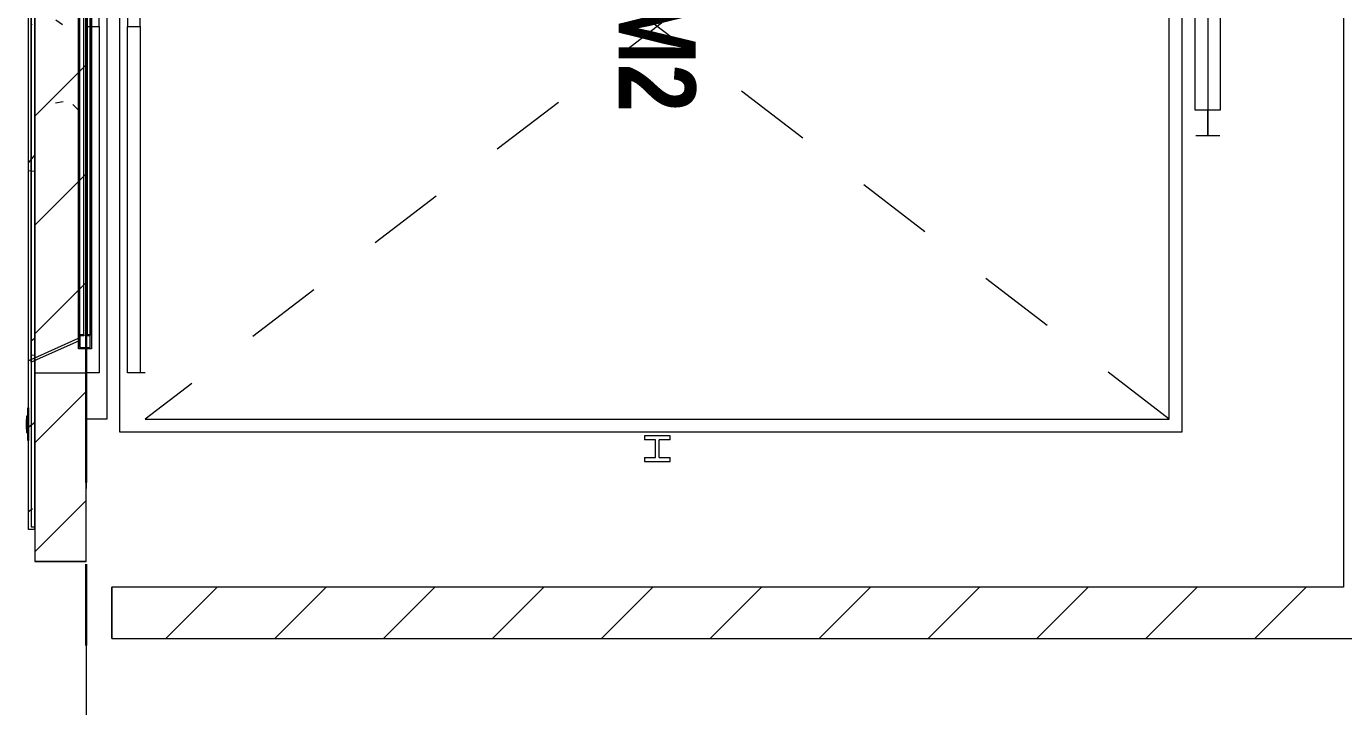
# Model space of a CAD drawing. Header units: millimetres. Extents: x -4000 to 187956, y -58990 to 162485.
# Drawn here: x 32766 to 37899, y 10135 to 12785 of the extents above; entities that cross this region are included whole.
import ezdxf

# ---------------------------------------------------------------- set-up
doc = ezdxf.new("R2010")
doc.units = ezdxf.units.MM
for name, pattern in [('Dash', [600, 300, -300]), ('Dash_2_', [635, 317.5, -317.5]), ('Grid Line', [2222.5, 1270, -317.5, 317.5, -317.5]), ('Grid Line 12_5mm', [2150, 1250, -300, 300, -300])]:
    doc.linetypes.add(name, pattern=pattern)
for name, color, linetype, lineweight in [('A-ANNO-NOTE', 131, 'Continuous', 9), ('A-DETL-GENF', 92, 'Continuous', 9), ('A-DOOR', 31, 'Continuous', 13), ('A-DOOR-HDLN', 31, 'Dash_2_', 13), ('A-WALL', 113, 'Continuous', 13), ('A-WALL-PATT', 111, 'Continuous', 13), ('S-GRID', 1, 'Continuous', 30)]:
    doc.layers.add(name, color=color, linetype=linetype, lineweight=lineweight)
doc.styles.add('Arial_B', font='arialbd.ttf', dxfattribs={"width": 0.8, "height": 300})
pattern_1 = [(45, (0, 0), (-212.132, 212.132), [])]

# ---------------------------------------------------------------- blocks, each defined once
blk = doc.blocks.new('VSC-THANG MÁY 2 - 2700-V779-FFS - TANG 1')
at = {"layer": 'A-DOOR', "lineweight": 9}
h = blk.add_hatch(dxfattribs=at)
h.set_pattern_fill('FP_31', color=256, style=0, pattern_type=2)
h.set_pattern_definition([(142.528, (12859.95, -26324.95), (63.755, 665.734), [73.55, -809.046]), (84.53, (12859.95, -26324.95), (-764.226, -128.79), [55.732, -613.048]), (189.565, (12865.26, -26269.5), (-700.468, 536.954), [64.584, -710.419]), (138.764, (12656.75, -26324.95), (168.169, 990.573), [109.674, -1206.42]), (186.066, (12670.8, -26242.4), (-989.697, 867.525), [97.033, -1067.36]), (80.365, (12656.7, -26325), (-989.706, 867.516), [83.73, -921.017]), (112.792, (12707.55, -26232.13), (409.058, 554.029), [70.493, -775.42]), (53.56, (12707.55, -26232.1), (-736.752, 225.836), [57.39, -631.287]), (162.958, (12741.64, -26185.96), (-327.689, 779.863), [64.216, -706.372]), (130.028, (12859.95, -26324.95), (-338.22, 11.2883), [31.734, -595.261, 31.734, -1249.664]), (130.028, (12859.95, -26324.95), (-338.22, 11.2883), [-658.73, -612.571, 31.734, -605.359]), (98.201, (12859.95, -26324.95), (-400.7246, 244.168), [30.681, -324.475, 30.681, -796.312]), (98.201, (12859.95, -26324.95), (-400.7246, 244.168), [-385.837, -561.556, 30.681, -204.075]), (55.11, (12859.95, -26531.93), (22.9126, 495.4734), [31.494, -207.094, 31.494, -712.9, -987.753]), (55.11, (12859.95, -26531.93), (22.9126, 495.4734), [-982.981, 31.494, -956.259]), (44.913, (12859.95, -26624.75), (-101.709, 541.291), [31.985, -283.018, 31.985, -1182.474]), (44.913, (12859.95, -26624.75), (-101.709, 541.291), [-346.988, -470.082, 31.985, -680.407])])
h.paths.add_polyline_path([(1383, -100), (1300.6, 85), (-1150.6, 85), (-1233, -100), (427.6, -100)])
h = blk.add_hatch(dxfattribs=at)
h.set_pattern_fill('FP_32', color=256, style=0, pattern_type=2)
h.set_pattern_definition([(140, (12859.95, -32885), (63.756, 728.737), [76.2, -838.2]), (85, (12859.95, -32885), (-764.228, -140.972), [60.96, -670.56]), (190.451, (12865.26, -32824.3), (-700.467, 587.77), [64.76, -712.36]), (136.184, (12656.75, -32885), (168.17, 1084.316), [114.3, -1257.3]), (186.636, (12670.8, -32794.6), (-989.71, 949.61), [97.14, -1068.54]), (81.184, (12656.7, -32885), (-989.7, 949.62), [91.44, -1005.84]), (111, (12707.55, -32783.4), (409.061, 606.458), [76.2, -838.2]), (56, (12707.55, -32783.4), (-736.753, 247.208), [60.96, -670.56]), (161.451, (12741.6, -32732.86), (-327.685, 853.668), [64.76, -712.36]), (127.5, (12859.95, -32885), (-338.2201, 12.3547), [33.528, -628.904, 33.528, -1320.292]), (127.5, (12859.95, -32885), (-338.2201, 12.3547), [-695.96, -647.192, 33.528, -639.572]), (97.5, (12859.95, -32885), (-400.722, 267.279), [33.528, -354.584, 33.528, -870.204]), (97.5, (12859.95, -32885), (-400.722, 267.279), [-421.64, -613.664, 33.528, -223.012]), (57.5, (12859.95, -33111.57), (22.9153, 542.3633), [33.528, -220.472, 33.528, -1810.512]), (57.5, (12859.95, -33111.57), (22.9153, 542.3633), [-287.528, -758.952, 33.528, -1018.032]), (47.5, (12859.95, -33213.17), (-101.707, 592.517), [33.528, -296.672, 33.528, -492.76, -746.76]), (47.5, (12859.95, -33213.17), (-101.707, 592.517), [-856.488, 33.528, -713.232])])
h.paths.add_polyline_path([(2035, -110), (2035, -85), (-1885, -85), (-1885, -110), (1887.7, -110)])
at = {"layer": 'A-DETL-GENF', "color": 250}
for p, q in [((1670, 2390), (1670, 2290)), ((1685, 2390), (1670, 2390)), ((1685, 2390), (1685, 2347.5)), ((1770, 2390), (1755, 2390)), ((1755, 2347.5), (1755, 2390)), ((1770, 2290), (1770, 2390)), ((1755, 2347.5), (1685, 2347.5)), ((1755, 2332.5), (1685, 2332.5)), ((1685, 2332.5), (1685, 2290)), ((1755, 2290), (1755, 2332.5)), ((1670, 2290), (1685, 2290)), ((1755, 2290), (1770, 2290))]:
    blk.add_line(p, q, dxfattribs=at)
at = {"layer": 'A-DOOR', "lineweight": 9}
blk.add_line((1605, 4335), (-1455, 4335), dxfattribs=at)
at = {"layer": 'A-DOOR', "color": 5, "lineweight": 15}
for p, q in [((-1180.9, 135), (1330.9, 135)), ((1330.9, 135), (1330.9, 115)), ((2035, -85), (2035, -110)), ((2035, -110), (-1885, -110)), ((1561.5, -110), (1561.5, -113.2)), ((1688.5, -113.2), (1561.5, -113.2)), ((1593.3, -113.2), (1593.3, -116.3)), ((1593.3, -116.3), (1597.5, -116.3)), ((1593.4, -116.3), (1593.4, -118.5)), ((1593.4, -118.5), (1594.5, -118.5)), ((1593.4, -118.5), (1656.9, -118.5)), ((1594.8, -113.2), (1594.8, -114.8)), ((1597.7, -116.3), (1602.5, -116.3)), ((1602.7, -116.3), (1609.1, -116.3)), ((1616.8, -116.3), (1609.3, -116.3)), ((1609.3, -116.3), (1616.8, -116.3)), ((1625, -116.3), (1617, -116.3)), ((1656.9, -116.3), (1625.2, -116.3)), ((1655.2, -114.8), (1655.2, -113.2)), ((1655.7, -116.3), (1656.8, -116.3)), ((1655.9, -118.5), (1656.9, -118.5)), ((1656.8, -116.3), (1656.8, -113.2)), ((1656.9, -118.5), (1656.9, -116.3)), ((1688.5, -113.2), (1688.5, -110))]:
    blk.add_line(p, q, dxfattribs=at)
at = {"layer": 'A-DOOR', "color": 171, "lineweight": 15}
for p, q in [((1325.9, 130), (-1175.9, 130)), ((1280, 130), (-1130, 130)), ((1280, 120), (-1130, 120)), ((1275, 135), (-1125, 135)), ((1275, 130), (1275, 135)), ((1275, 135), (1330.9, 135)), ((1275, 130), (1275, 135)), ((1325.9, 130), (1280, 130)), ((1280, 130), (1280, 120)), ((1325.9, 115), (1325.9, 130)), ((1325.9, 115), (1325.9, 130)), ((1330.9, 135), (1330.9, 115)), ((1330.9, 115), (1330.9, 85)), ((1330.9, 85), (-1180.9, 85)), ((1300.6, 85), (1383, -100)), ((-1885, -85), (2035, -85)), ((-1875, -100), (2025, -100)), ((1383, -100), (-1233, -100)), ((1376.5, -110), (1372.1, -100)), ((1376.5, -110), (1372.1, -100)), ((1383, -100), (2025, -100)), ((2025, -100), (2025, -85)), ((2025, -100), (2025, -85)), ((2035, -85), (2035, -110)), ((1376.5, -110), (-1226.5, -110)), ((1561.5, -110), (1376.5, -110)), ((1561.5, -110), (1688.5, -110)), ((1561.5, -110), (1561.5, -113.2)), ((1561.5, -113.2), (1593.3, -113.2)), ((1593.3, -110), (1593.3, -113.2)), ((1593.3, -113.2), (1593.3, -116.3)), ((1593.3, -116.3), (1594.3, -116.3)), ((1593.3, -116.3), (1594.3, -116.3)), ((1597.4, -116.3), (1593.4, -116.3)), ((1594.5, -116.3), (1593.4, -116.3)), ((1594.8, -110), (1594.8, -113.2)), ((1595.4, -118.5), (1608.6, -118.5)), ((1595.5, -114.8), (1595.9, -114.8)), ((1595.5, -114.8), (1598.7, -114.8)), ((1602.5, -116.3), (1597.7, -116.3)), ((1598.9, -114.8), (1602.4, -114.8)), ((1609.1, -116.3), (1602.7, -116.3)), ((1604.1, -114.8), (1609.1, -114.8)), ((1608.7, -118.5), (1606.1, -118.5)), ((1608.7, -118.5), (1606.1, -118.5)), ((1641.1, -118.5), (1609.2, -118.5)), ((1641.1, -118.5), (1609.2, -118.5)), ((1611, -114.8), (1616.8, -114.8)), ((1617, -116.3), (1625, -116.3)), ((1617.2, -114.8), (1632.8, -114.8)), ((1625.2, -116.3), (1633.2, -116.3)), ((1633.2, -114.8), (1640.1, -114.8)), ((1633.4, -116.3), (1640.9, -116.3)), ((1640.9, -114.8), (1646.3, -114.8)), ((1641.1, -116.3), (1647.5, -116.3)), ((1644.2, -118.5), (1641.7, -118.5)), ((1644.2, -118.5), (1641.7, -118.5)), ((1641.7, -118.5), (1655.9, -118.5)), ((1647.6, -114.8), (1652.7, -114.8)), ((1647.7, -116.3), (1652.5, -116.3)), ((1652.7, -116.3), (1655.7, -116.3)), ((1654.1, -114.8), (1655.2, -114.8)), ((1654.1, -114.8), (1655.2, -114.8)), ((1655.2, -113.2), (1655.2, -110)), ((1655.7, -116.3), (1656.8, -116.3)), ((1655.7, -116.3), (1656.8, -116.3)), ((1656.9, -116.3), (1655.9, -116.3)), ((1656.8, -113.2), (1656.8, -110)), ((1656.8, -113.2), (1688.5, -113.2)), ((1656.8, -116.3), (1656.8, -113.2)), ((1688.5, -110), (1688.5, -113.2)), ((2035, -110), (1688.5, -110))]:
    blk.add_line(p, q, dxfattribs=at)
at = {"layer": 'A-DOOR', "color": 161, "lineweight": 15}
for p, q in [((1280, 105), (-1130, 105)), ((1275, 120), (-1125, 120)), ((75, 113), (75, 115)), ((75, 115), (1275, 115)), ((1275, 113), (75, 113)), ((1275, 120), (1275, 130)), ((1275, 120), (1275, 130)), ((1280, 120), (1275, 120)), ((1275, 115), (1275, 113)), ((1280, 130), (1280, 120)), ((1280, 105), (1280, 90)), ((1325.9, 90), (1325.9, 115)), ((1325.9, 90), (1325.9, 115)), ((1330.9, 115), (1330.9, 85)), ((1325.9, 90), (-1175.9, 90)), ((1300.6, 85), (-1150.6, 85)), ((1280, 90), (-1130, 90)), ((1275, 85), (1275, 90)), ((1275, 85), (1275, 90)), ((1280, 90), (1325.9, 90)), ((1372.1, -100), (1289.7, 85)), ((1372.1, -100), (1289.7, 85)), ((1330.9, 85), (1300.6, 85)), ((1300.6, 85), (1383, -100)), ((2025, -85), (-1875, -85)), ((2035, -85), (2025, -85)), ((1593.3, -110), (1561.5, -110)), ((1593.3, -110), (1561.5, -110)), ((1593.3, -110), (1593.3, -113.2)), ((1594.3, -110), (1593.3, -110)), ((1593.3, -113.2), (1593.3, -116.3)), ((1593.3, -116.3), (1594.3, -116.3)), ((1593.3, -116.3), (1594.3, -116.3)), ((1616.8, -110), (1594.3, -110)), ((1594.5, -118.5), (1595.4, -118.5)), ((1594.8, -113.2), (1594.8, -114.8)), ((1594.8, -113.2), (1594.8, -114.8)), ((1594.8, -114.8), (1595.5, -114.8)), ((1594.8, -114.8), (1595.5, -114.8)), ((1597.3, -116.3), (1594.8, -116.3)), ((1595.9, -116.3), (1594.8, -116.3)), ((1595.9, -114.8), (1598.7, -114.8)), ((1597.3, -116.3), (1595.9, -116.3)), ((1602.4, -116.3), (1597.5, -116.3)), ((1602.4, -116.3), (1597.5, -116.3)), ((1598.9, -114.8), (1602.4, -114.8)), ((1609.1, -116.3), (1603.7, -116.3)), ((1608.6, -116.3), (1603.7, -116.3)), ((1604.1, -114.8), (1609.1, -114.8)), ((1606.1, -116.3), (1608.7, -116.3)), ((1606.1, -116.3), (1606.8, -116.3)), ((1606.8, -116.3), (1608.7, -116.3)), ((1609.2, -116.3), (1615.7, -116.3)), ((1609.2, -116.3), (1615.7, -116.3)), ((1609.3, -118.5), (1617, -118.5)), ((1616.8, -116.3), (1609.9, -116.3)), ((1611, -114.8), (1616.8, -114.8)), ((1633.2, -110), (1616.8, -110)), ((1616.9, -116.3), (1625, -116.3)), ((1616.9, -116.3), (1625, -116.3)), ((1617, -118.5), (1625.2, -118.5)), ((1617.2, -114.8), (1618.8, -114.8)), ((1625, -116.3), (1617.2, -116.3)), ((1620.8, -114.8), (1619.6, -114.8)), ((1619.6, -114.8), (1620.8, -114.8)), ((1620.8, -113.3), (1620.8, -114.8)), ((1622.5, -114.8), (1620.8, -114.8)), ((1620.8, -114.8), (1622.5, -114.8)), ((1622.5, -114.8), (1622.5, -113.2)), ((1622.5, -113.2), (1622.5, -114.8)), ((1622.5, -113.2), (1622.5, -114.8)), ((1622.5, -114.8), (1627.1, -114.8)), ((1627.1, -114.8), (1622.5, -114.8)), ((1625.2, -116.3), (1633.3, -116.3)), ((1625.2, -116.3), (1633.3, -116.3)), ((1632.8, -116.3), (1625.2, -116.3)), ((1625.2, -118.5), (1633.4, -118.5)), ((1627.5, -113.2), (1627.5, -114.4)), ((1627.5, -113.2), (1627.5, -114.4)), ((1627.5, -113.2), (1627.5, -114.4)), ((1627.5, -114.8), (1629.2, -114.8)), ((1629.2, -114.8), (1627.5, -114.8)), ((1629.2, -113.2), (1629.2, -114.8)), ((1629.2, -114.8), (1630.4, -114.8)), ((1630.4, -114.8), (1629.2, -114.8)), ((1630.4, -113.2), (1630.4, -114.8)), ((1630.4, -114.8), (1632.8, -114.8)), ((1647.5, -110), (1633.2, -110)), ((1633.2, -114.8), (1640.1, -114.8)), ((1640.1, -116.3), (1633.4, -116.3)), ((1633.4, -118.5), (1641.1, -118.5)), ((1633.5, -116.3), (1641, -116.3)), ((1633.5, -116.3), (1641, -116.3)), ((1640.9, -114.8), (1646.3, -114.8)), ((1646.3, -116.3), (1641.1, -116.3)), ((1641.7, -116.3), (1644.2, -116.3)), ((1641.7, -116.3), (1644.2, -116.3)), ((1646.3, -116.3), (1641.8, -116.3)), ((1656.8, -110), (1647.5, -110)), ((1647.6, -114.8), (1652.7, -114.8)), ((1652.7, -116.3), (1647.8, -116.3)), ((1652.7, -116.3), (1647.8, -116.3)), ((1654.1, -116.3), (1652.9, -116.3)), ((1655.2, -116.3), (1652.9, -116.3)), ((1655.2, -116.3), (1654.1, -116.3)), ((1655.2, -114.8), (1655.2, -113.2)), ((1655.2, -114.8), (1655.2, -113.2)), ((1655.7, -116.3), (1656.8, -116.3)), ((1655.7, -116.3), (1656.8, -116.3)), ((1688.5, -110), (1656.8, -110)), ((1656.8, -113.2), (1656.8, -110)), ((1688.5, -110), (1656.8, -110)), ((1656.8, -116.3), (1656.8, -113.2))]:
    blk.add_line(p, q, dxfattribs=at)
at = {"layer": 'A-DOOR', "color": 151, "lineweight": 15}
for p, q in [((1275, 105), (-1125, 105)), ((75, 115), (75, 113)), ((75, 115), (1275, 115)), ((75, 113), (1275, 113)), ((1275, 115), (1275, 113)), ((1275, 90), (1275, 105)), ((1275, 105), (1280, 105)), ((1275, 90), (1275, 105)), ((1280, 105), (1280, 90)), ((1289.7, 85), (-1139.7, 85)), ((1275, 85), (-1125, 85)), ((1300.6, 85), (1275, 85)), ((1289.7, 85), (1300.6, 85)), ((1594.3, -110), (1593.3, -110)), ((1594.3, -110), (1593.3, -110)), ((1593.3, -110), (1593.3, -113.2)), ((1593.3, -116.3), (1594.3, -116.3)), ((1595.4, -116.3), (1594.5, -116.3)), ((1602.4, -110), (1594.8, -110)), ((1595.9, -110), (1594.8, -110)), ((1594.8, -110), (1594.8, -113.2)), ((1594.8, -110), (1594.8, -113.2)), ((1594.8, -110), (1595.9, -110)), ((1594.8, -110), (1602.4, -110)), ((1595.5, -114.8), (1595.9, -114.8)), ((1595.5, -114.8), (1595.9, -114.8)), ((1595.5, -114.8), (1595.9, -114.8)), ((1595.5, -114.8), (1595.9, -114.8)), ((1597.4, -116.3), (1595.6, -116.3)), ((1595.6, -116.3), (1597.5, -116.3)), ((1595.6, -116.3), (1597.5, -116.3)), ((1602.5, -116.3), (1597.7, -116.3)), ((1597.7, -116.3), (1602.5, -116.3)), ((1597.7, -116.3), (1602.5, -116.3)), ((1608.6, -116.3), (1603.6, -116.3)), ((1603.6, -116.3), (1608.6, -116.3)), ((1603.6, -116.3), (1608.6, -116.3)), ((1609.1, -110), (1603.7, -110)), ((1603.7, -110), (1609.1, -110)), ((1616.8, -110), (1609.9, -110)), ((1609.9, -110), (1616.8, -110)), ((1615.6, -116.3), (1609.9, -116.3)), ((1632.8, -110), (1617.2, -110)), ((1617.2, -110), (1632.8, -110)), ((1625, -116.3), (1617.2, -116.3)), ((1619.6, -110), (1619.6, -113.2)), ((1619.6, -110), (1619.6, -113.2)), ((1619.6, -114.8), (1620.7, -114.8)), ((1620.8, -110), (1620.8, -112.6)), ((1620.8, -110), (1620.8, -112.6)), ((1622.5, -113.2), (1620.9, -113.2)), ((1620.9, -113.2), (1622.5, -113.2)), ((1621.2, -113.2), (1621.2, -114.8)), ((1622.5, -114.8), (1621.2, -114.8)), ((1621.2, -114.8), (1622.5, -114.8)), ((1622.5, -111.5), (1622.5, -110)), ((1622.5, -110), (1622.5, -111.5)), ((1622.5, -110), (1622.5, -111.5)), ((1622.5, -111.5), (1622.5, -110)), ((1622.5, -110), (1622.5, -111.5)), ((1622.5, -110), (1622.5, -111.5)), ((1622.5, -113.2), (1622.5, -111.9)), ((1622.5, -111.9), (1622.5, -113.2)), ((1622.5, -111.9), (1622.5, -113.2)), ((1622.5, -113.2), (1622.5, -111.9)), ((1622.5, -111.9), (1622.5, -113.2)), ((1622.5, -111.9), (1622.5, -113.2)), ((1622.5, -113.2), (1622.5, -114.8)), ((1622.5, -113.2), (1627.5, -113.2)), ((1627.5, -113.2), (1622.5, -113.2)), ((1622.5, -114.8), (1627.1, -114.8)), ((1632.8, -116.3), (1625.2, -116.3)), ((1627.5, -110), (1627.5, -113.2)), ((1627.5, -110), (1627.5, -113.2)), ((1627.5, -110), (1627.5, -113.2)), ((1627.5, -110), (1627.5, -113.2)), ((1627.5, -110), (1627.5, -113.2)), ((1627.5, -110), (1627.5, -113.2)), ((1627.5, -113.2), (1627.5, -114.4)), ((1627.5, -114.8), (1628.8, -114.8)), ((1628.8, -114.8), (1627.5, -114.8)), ((1627.6, -113.2), (1629.1, -113.2)), ((1629.1, -113.2), (1627.6, -113.2)), ((1628.8, -113.4), (1628.8, -114.8)), ((1629.2, -110), (1629.2, -112.2)), ((1629.2, -110), (1629.2, -112.2)), ((1629.2, -113.2), (1630.4, -113.2)), ((1630.4, -113.2), (1629.2, -113.2)), ((1629.3, -114.8), (1630.4, -114.8)), ((1630.4, -110), (1630.4, -111.5)), ((1630.4, -110), (1630.4, -111.5)), ((1640.1, -110), (1633.2, -110)), ((1633.2, -110), (1640.1, -110)), ((1640.1, -116.3), (1633.4, -116.3)), ((1646.3, -110), (1640.9, -110)), ((1640.9, -110), (1646.3, -110)), ((1646.4, -116.3), (1641.7, -116.3)), ((1641.8, -116.3), (1646.4, -116.3)), ((1641.8, -116.3), (1646.4, -116.3)), ((1655.2, -110), (1647.6, -110)), ((1647.6, -110), (1655.2, -110)), ((1652.5, -116.3), (1647.6, -116.3)), ((1647.7, -116.3), (1652.5, -116.3)), ((1647.7, -116.3), (1652.5, -116.3)), ((1654.4, -116.3), (1652.7, -116.3)), ((1652.7, -116.3), (1654.4, -116.3)), ((1652.7, -116.3), (1654.4, -116.3)), ((1655.2, -110), (1654.1, -110)), ((1654.1, -110), (1655.2, -110)), ((1654.1, -114.8), (1655.2, -114.8)), ((1654.1, -114.8), (1655.2, -114.8)), ((1654.1, -114.8), (1655.2, -114.8)), ((1654.1, -114.8), (1655.2, -114.8)), ((1655.2, -113.2), (1655.2, -111)), ((1655.2, -113.2), (1655.2, -111)), ((1656.8, -110), (1655.7, -110)), ((1656.8, -110), (1655.7, -110)), ((1655.7, -116.3), (1656.8, -116.3)), ((1656.8, -113.2), (1656.8, -110))]:
    blk.add_line(p, q, dxfattribs=at)
at = {"layer": 'A-DOOR', "color": 255, "lineweight": 15}
for p, q in [((1594.3, -110), (1593.3, -110)), ((1594.3, -110), (1593.3, -110)), ((1594.8, -113.2), (1594.8, -114.8)), ((1595.9, -116.3), (1594.8, -116.3)), ((1595.9, -116.3), (1594.8, -116.3)), ((1598.9, -110), (1595.9, -110)), ((1595.9, -110), (1598.9, -110)), ((1597.3, -116.3), (1595.9, -116.3)), ((1597.3, -116.3), (1595.9, -116.3)), ((1597.3, -114.8), (1598.7, -114.8)), ((1597.3, -114.8), (1598.7, -114.8)), ((1598.9, -116.3), (1597.5, -116.3)), ((1598.9, -116.3), (1597.5, -116.3)), ((1602.4, -110), (1598.9, -110)), ((1598.9, -110), (1602.4, -110)), ((1598.9, -114.8), (1602.4, -114.8)), ((1598.9, -114.8), (1602.4, -114.8)), ((1602.4, -116.3), (1598.9, -116.3)), ((1602.4, -116.3), (1598.9, -116.3)), ((1609.1, -110), (1603.7, -110)), ((1603.7, -110), (1609.1, -110)), ((1608.6, -116.3), (1603.7, -116.3)), ((1608.7, -116.3), (1604.4, -116.3)), ((1605.1, -114.8), (1609.1, -114.8)), ((1605.1, -114.8), (1609.1, -114.8)), ((1616.8, -110), (1609.9, -110)), ((1609.9, -110), (1616.8, -110)), ((1615.6, -116.3), (1609.9, -116.3)), ((1609.9, -116.3), (1615.6, -116.3)), ((1609.9, -116.3), (1615.6, -116.3)), ((1611.7, -114.8), (1616.8, -114.8)), ((1611.7, -114.8), (1616.8, -114.8)), ((1619.6, -110), (1617.2, -110)), ((1617.2, -110), (1619.6, -110)), ((1617.2, -114.8), (1618.8, -114.8)), ((1617.2, -114.8), (1618.8, -114.8)), ((1625, -116.3), (1617.2, -116.3)), ((1617.2, -116.3), (1625, -116.3)), ((1617.2, -116.3), (1625, -116.3)), ((1620.8, -110), (1619.6, -110)), ((1619.6, -110), (1620.8, -110)), ((1620.8, -110), (1619.6, -110)), ((1619.6, -110), (1620.8, -110)), ((1622.5, -110), (1620.8, -110)), ((1620.8, -110), (1622.5, -110)), ((1622.5, -110), (1620.8, -110)), ((1620.8, -110), (1622.5, -110)), ((1621.2, -110), (1621.2, -112.3)), ((1621.2, -110), (1621.2, -112.3)), ((1622.5, -113.2), (1621.2, -113.2)), ((1621.2, -113.2), (1622.5, -113.2)), ((1622.5, -114.8), (1621.2, -114.8)), ((1621.2, -114.8), (1622.5, -114.8)), ((1622.5, -110), (1627.5, -110)), ((1627.5, -110), (1622.5, -110)), ((1622.5, -110), (1622.5, -111.5)), ((1622.5, -110), (1627.5, -110)), ((1627.5, -110), (1622.5, -110)), ((1622.5, -110), (1622.5, -111.5)), ((1622.5, -111.9), (1622.5, -113.2)), ((1622.5, -111.9), (1622.5, -113.2)), ((1622.5, -113.2), (1622.5, -114.8)), ((1625, -116.3), (1625, -114.8)), ((1632.8, -116.3), (1625.2, -116.3)), ((1625.2, -116.3), (1632.8, -116.3)), ((1625.2, -116.3), (1632.8, -116.3)), ((1627.5, -110), (1629.2, -110)), ((1629.2, -110), (1627.5, -110)), ((1627.5, -110), (1627.5, -113.2)), ((1627.5, -110), (1629.2, -110)), ((1629.2, -110), (1627.5, -110)), ((1627.5, -110), (1627.5, -113.2)), ((1627.5, -113.2), (1627.5, -114.4)), ((1627.5, -114.8), (1628.8, -114.8)), ((1628.8, -114.8), (1627.5, -114.8)), ((1628.8, -110), (1628.8, -112.5)), ((1628.8, -110), (1628.8, -112.5)), ((1629.2, -110), (1630.4, -110)), ((1630.4, -110), (1629.2, -110)), ((1629.2, -110), (1630.4, -110)), ((1630.4, -110), (1629.2, -110)), ((1632.8, -110), (1630.4, -110)), ((1630.4, -110), (1632.8, -110)), ((1630.4, -114.8), (1632.8, -114.8)), ((1630.4, -114.8), (1632.8, -114.8)), ((1640.1, -110), (1633.2, -110)), ((1633.2, -110), (1640.1, -110)), ((1633.2, -114.8), (1634.7, -114.8)), ((1633.2, -114.8), (1634.7, -114.8)), ((1640.1, -116.3), (1633.4, -116.3)), ((1633.4, -116.3), (1640.1, -116.3)), ((1633.4, -116.3), (1640.1, -116.3)), ((1635.2, -114.8), (1640.1, -114.8)), ((1635.2, -114.8), (1640.1, -114.8)), ((1646.3, -110), (1640.9, -110)), ((1640.9, -110), (1646.3, -110)), ((1645.6, -116.3), (1641.7, -116.3)), ((1646.3, -116.3), (1641.8, -116.3)), ((1642.7, -114.8), (1646.3, -114.8)), ((1642.7, -114.8), (1646.3, -114.8)), ((1645.6, -114.8), (1645.6, -116.3)), ((1651.1, -110), (1647.6, -110)), ((1647.6, -110), (1651.1, -110)), ((1647.7, -114.8), (1651.1, -114.8)), ((1647.7, -114.8), (1651.1, -114.8)), ((1651.1, -116.3), (1647.8, -116.3)), ((1651.1, -116.3), (1647.8, -116.3)), ((1654.1, -110), (1651.1, -110)), ((1651.1, -110), (1654.1, -110)), ((1652.7, -116.3), (1651.1, -116.3)), ((1652.7, -116.3), (1651.1, -116.3)), ((1654.1, -116.3), (1652.9, -116.3)), ((1654.1, -116.3), (1652.9, -116.3)), ((1655.2, -116.3), (1654.1, -116.3)), ((1655.2, -116.3), (1654.1, -116.3)), ((1655.2, -114.8), (1655.2, -113.2)), ((1656.8, -110), (1655.7, -110)), ((1656.8, -110), (1655.7, -110))]:
    blk.add_line(p, q, dxfattribs=at)
at = {"layer": 'A-DOOR', "color": 50, "lineweight": 15}
for p, q in [((1594.3, -110), (1593.3, -110)), ((1595.5, -110), (1594.8, -110)), ((1595.5, -110), (1594.8, -110)), ((1595.5, -110), (1594.8, -110)), ((1595.5, -110), (1594.8, -110)), ((1594.8, -110), (1595.5, -110)), ((1594.8, -110), (1595.5, -110)), ((1594.8, -110), (1594.8, -113.2)), ((1595.5, -110), (1594.8, -110)), ((1595.5, -110), (1594.8, -110)), ((1594.8, -110), (1595.5, -110)), ((1594.8, -110), (1595.5, -110)), ((1594.8, -114.8), (1595.5, -114.8)), ((1594.8, -114.8), (1595.5, -114.8)), ((1594.8, -114.8), (1595.5, -114.8)), ((1594.8, -114.8), (1595.5, -114.8)), ((1594.8, -114.8), (1595.5, -114.8)), ((1594.8, -114.8), (1595.5, -114.8)), ((1597.3, -116.3), (1594.8, -116.3)), ((1595.9, -116.3), (1594.8, -116.3)), ((1595.9, -110), (1595.5, -110)), ((1595.9, -110), (1595.5, -110)), ((1595.9, -110), (1595.5, -110)), ((1595.9, -110), (1595.5, -110)), ((1595.5, -110), (1595.9, -110)), ((1595.5, -110), (1595.9, -110)), ((1595.9, -110), (1595.5, -110)), ((1595.9, -110), (1595.5, -110)), ((1595.5, -110), (1595.9, -110)), ((1595.5, -110), (1595.9, -110)), ((1595.5, -114.8), (1595.9, -114.8)), ((1595.5, -114.8), (1595.9, -114.8)), ((1597.5, -110), (1595.6, -110)), ((1597.5, -110), (1595.6, -110)), ((1602.5, -110), (1595.6, -110)), ((1597.5, -110), (1595.6, -110)), ((1597.5, -110), (1595.6, -110)), ((1595.6, -116.3), (1597.5, -116.3)), ((1595.6, -116.3), (1597.5, -116.3)), ((1595.6, -116.3), (1597.5, -116.3)), ((1602.5, -110), (1595.9, -110)), ((1598.9, -110), (1595.9, -110)), ((1602.4, -110), (1595.9, -110)), ((1602.4, -110), (1595.9, -110)), ((1602.4, -110), (1595.9, -110)), ((1595.9, -110), (1598.9, -110)), ((1595.9, -110), (1598.9, -110)), ((1598.9, -110), (1595.9, -110)), ((1598.9, -110), (1595.9, -110)), ((1595.9, -110), (1598.9, -110)), ((1595.9, -110), (1598.9, -110)), ((1602.5, -110), (1595.9, -110)), ((1597.3, -116.3), (1595.9, -116.3)), ((1597.3, -114.8), (1598.7, -114.8)), ((1597.3, -114.8), (1598.7, -114.8)), ((1597.3, -114.8), (1598.7, -114.8)), ((1597.3, -114.8), (1598.7, -114.8)), ((1602.5, -110), (1597.5, -110)), ((1602.5, -110), (1597.5, -110)), ((1602.5, -110), (1597.5, -110)), ((1602.5, -110), (1597.5, -110)), ((1597.5, -113.2), (1598.9, -113.2)), ((1602.4, -116.3), (1597.5, -116.3)), ((1598.9, -116.3), (1597.5, -116.3)), ((1597.7, -116.3), (1602.5, -116.3)), ((1597.7, -116.3), (1602.5, -116.3)), ((1597.7, -116.3), (1602.5, -116.3)), ((1602.4, -110), (1598.9, -110)), ((1598.9, -110), (1602.4, -110)), ((1598.9, -110), (1602.4, -110)), ((1602.4, -110), (1598.9, -110)), ((1602.4, -110), (1598.9, -110)), ((1598.9, -110), (1602.4, -110)), ((1598.9, -110), (1602.4, -110)), ((1598.9, -114.8), (1602.4, -114.8)), ((1598.9, -114.8), (1602.4, -114.8)), ((1598.9, -114.8), (1602.4, -114.8)), ((1598.9, -114.8), (1602.4, -114.8)), ((1602.4, -116.3), (1598.9, -116.3)), ((1601.3, -113.2), (1602.5, -113.2)), ((1609.1, -110), (1603.6, -110)), ((1609.1, -110), (1603.6, -110)), ((1609.1, -110), (1603.6, -110)), ((1609.1, -110), (1603.6, -110)), ((1609.1, -110), (1603.6, -110)), ((1609.1, -110), (1603.7, -110)), ((1609.1, -110), (1603.7, -110)), ((1609.1, -110), (1603.7, -110)), ((1609.1, -110), (1603.7, -110)), ((1609.1, -110), (1603.7, -110)), ((1603.7, -110), (1609.1, -110)), ((1603.7, -110), (1609.1, -110)), ((1609.1, -110), (1603.7, -110)), ((1609.1, -110), (1603.7, -110)), ((1603.7, -110), (1609.1, -110)), ((1603.7, -110), (1609.1, -110)), ((1609.1, -110), (1603.7, -110)), ((1604.2, -116.3), (1608.6, -116.3)), ((1604.2, -116.3), (1608.6, -116.3)), ((1604.2, -116.3), (1608.6, -116.3)), ((1608.6, -116.3), (1604.3, -116.3)), ((1608.6, -116.3), (1604.3, -116.3)), ((1608.6, -116.3), (1604.3, -116.3)), ((1604.4, -113.2), (1605.8, -113.2)), ((1605.8, -113.2), (1604.4, -113.2)), ((1604.4, -113.2), (1605.8, -113.2)), ((1605.8, -113.2), (1604.4, -113.2)), ((1604.4, -113.2), (1605.8, -113.2)), ((1608.7, -116.3), (1604.4, -116.3)), ((1604.4, -116.3), (1608.7, -116.3)), ((1604.4, -116.3), (1608.7, -116.3)), ((1605.1, -114.8), (1609.1, -114.8)), ((1605.1, -114.8), (1609.1, -114.8)), ((1605.1, -114.8), (1609.1, -114.8)), ((1605.1, -114.8), (1609.1, -114.8)), ((1606.8, -113.2), (1609.1, -113.2)), ((1609.1, -113.2), (1606.8, -113.2)), ((1606.8, -113.2), (1609.1, -113.2)), ((1609.1, -113.2), (1606.8, -113.2)), ((1606.8, -113.2), (1609.1, -113.2)), ((1616.8, -110), (1609.9, -110)), ((1616.8, -110), (1609.9, -110)), ((1616.8, -110), (1609.9, -110)), ((1616.8, -110), (1609.9, -110)), ((1616.8, -110), (1609.9, -110)), ((1616.8, -110), (1609.9, -110)), ((1616.8, -110), (1609.9, -110)), ((1609.9, -110), (1616.8, -110)), ((1609.9, -110), (1616.8, -110)), ((1616.8, -110), (1609.9, -110)), ((1616.8, -110), (1609.9, -110)), ((1616.8, -110), (1609.9, -110)), ((1616.8, -110), (1609.9, -110)), ((1616.8, -110), (1609.9, -110)), ((1609.9, -110), (1616.8, -110)), ((1609.9, -110), (1616.8, -110)), ((1616.8, -110), (1609.9, -110)), ((1609.9, -113.2), (1612.3, -113.2)), ((1612.3, -113.2), (1609.9, -113.2)), ((1609.9, -113.2), (1612.3, -113.2)), ((1612.3, -113.2), (1609.9, -113.2)), ((1609.9, -113.2), (1612.3, -113.2)), ((1615.7, -116.3), (1609.9, -116.3)), ((1609.9, -116.3), (1615.7, -116.3)), ((1615.7, -116.3), (1609.9, -116.3)), ((1609.9, -116.3), (1615.7, -116.3)), ((1609.9, -116.3), (1615.6, -116.3)), ((1615.6, -116.3), (1609.9, -116.3)), ((1615.6, -116.3), (1609.9, -116.3)), ((1609.9, -116.3), (1615.6, -116.3)), ((1609.9, -116.3), (1615.6, -116.3)), ((1615.6, -116.3), (1609.9, -116.3)), ((1615.6, -116.3), (1609.9, -116.3)), ((1611.7, -114.8), (1616.8, -114.8)), ((1611.7, -114.8), (1616.8, -114.8)), ((1611.7, -114.8), (1616.8, -114.8)), ((1611.7, -114.8), (1616.8, -114.8)), ((1613.6, -113.2), (1616.8, -113.2)), ((1616.8, -113.2), (1613.6, -113.2)), ((1613.6, -113.2), (1616.8, -113.2)), ((1616.8, -113.2), (1613.6, -113.2)), ((1613.6, -113.2), (1616.8, -113.2)), ((1619.6, -110), (1617.2, -110)), ((1619.6, -110), (1617.2, -110)), ((1619.6, -110), (1617.2, -110)), ((1619.6, -110), (1617.2, -110)), ((1619.6, -110), (1617.2, -110)), ((1619.6, -110), (1617.2, -110)), ((1619.6, -110), (1617.2, -110)), ((1617.2, -110), (1619.6, -110)), ((1617.2, -110), (1619.6, -110)), ((1619.6, -110), (1617.2, -110)), ((1619.6, -110), (1617.2, -110)), ((1619.6, -110), (1617.2, -110)), ((1619.6, -110), (1617.2, -110)), ((1619.6, -110), (1617.2, -110)), ((1617.2, -110), (1619.6, -110)), ((1617.2, -110), (1619.6, -110)), ((1619.6, -110), (1617.2, -110)), ((1617.2, -113.2), (1619.6, -113.2)), ((1619.6, -113.2), (1617.2, -113.2)), ((1617.2, -113.2), (1619.6, -113.2)), ((1619.6, -113.2), (1617.2, -113.2)), ((1617.2, -113.2), (1619.6, -113.2)), ((1617.2, -114.8), (1618.8, -114.8)), ((1617.2, -114.8), (1618.8, -114.8)), ((1617.2, -114.8), (1618.8, -114.8)), ((1617.2, -114.8), (1618.8, -114.8)), ((1625, -116.3), (1617.2, -116.3)), ((1617.2, -116.3), (1625, -116.3)), ((1625, -116.3), (1617.2, -116.3)), ((1617.2, -116.3), (1625, -116.3)), ((1617.2, -116.3), (1625, -116.3)), ((1625, -116.3), (1617.2, -116.3)), ((1625, -116.3), (1617.2, -116.3)), ((1617.2, -116.3), (1625, -116.3)), ((1617.2, -116.3), (1625, -116.3)), ((1625, -116.3), (1617.2, -116.3)), ((1625, -116.3), (1617.2, -116.3)), ((1620.7, -110), (1619.6, -110)), ((1620.8, -110), (1619.6, -110)), ((1620.7, -110), (1619.6, -110)), ((1620.7, -110), (1619.6, -110)), ((1620.7, -110), (1619.6, -110)), ((1620.7, -110), (1619.6, -110)), ((1620.7, -110), (1619.6, -110)), ((1620.7, -110), (1619.6, -110)), ((1619.6, -110), (1620.7, -110)), ((1619.6, -110), (1620.7, -110)), ((1620.7, -110), (1619.6, -110)), ((1619.6, -110), (1620.7, -110)), ((1620.7, -110), (1619.6, -110)), ((1620.7, -110), (1619.6, -110)), ((1620.7, -110), (1619.6, -110)), ((1620.7, -110), (1619.6, -110)), ((1619.6, -110), (1620.7, -110)), ((1619.6, -110), (1620.7, -110)), ((1620.8, -110), (1619.6, -110)), ((1619.6, -114.8), (1620.7, -114.8)), ((1619.6, -114.8), (1620.7, -114.8)), ((1619.6, -114.8), (1620.7, -114.8)), ((1619.6, -114.8), (1620.7, -114.8)), ((1619.6, -114.8), (1620.7, -114.8)), ((1619.6, -114.8), (1620.7, -114.8)), ((1622.5, -110), (1621.2, -110)), ((1622.5, -110), (1621.2, -110)), ((1621.2, -110), (1622.5, -110)), ((1622.5, -110), (1621.2, -110)), ((1621.2, -110), (1622.5, -110)), ((1622.5, -110), (1621.2, -110)), ((1622.5, -110), (1621.2, -110)), ((1621.2, -110), (1622.5, -110)), ((1622.5, -110), (1621.2, -110)), ((1621.2, -110), (1622.5, -110)), ((1622.5, -110), (1621.2, -110)), ((1622.5, -110), (1621.2, -110)), ((1622.5, -110), (1621.2, -110)), ((1622.5, -110), (1621.2, -110)), ((1622.5, -110), (1621.2, -110)), ((1622.5, -110), (1621.2, -110)), ((1621.2, -110), (1622.5, -110)), ((1621.2, -110), (1622.5, -110)), ((1622.5, -110), (1621.2, -110)), ((1621.2, -110), (1622.5, -110)), ((1622.5, -110), (1621.2, -110)), ((1622.5, -110), (1621.2, -110)), ((1622.5, -110), (1621.2, -110)), ((1622.5, -110), (1621.2, -110)), ((1621.2, -110), (1622.5, -110)), ((1621.2, -110), (1622.5, -110)), ((1622.5, -110), (1621.2, -110)), ((1621.2, -113.2), (1622.5, -113.2)), ((1622.5, -113.2), (1621.2, -113.2)), ((1621.2, -113.2), (1622.5, -113.2)), ((1622.5, -113.2), (1621.2, -113.2)), ((1621.2, -113.2), (1622.5, -113.2)), ((1622.5, -113.2), (1621.2, -113.2)), ((1621.2, -113.2), (1622.5, -113.2)), ((1621.2, -114.8), (1622.5, -114.8)), ((1621.2, -114.8), (1622.5, -114.8)), ((1621.2, -114.8), (1622.5, -114.8)), ((1621.2, -114.8), (1622.5, -114.8)), ((1621.2, -114.8), (1622.5, -114.8)), ((1621.2, -114.8), (1622.5, -114.8)), ((1621.2, -114.8), (1622.5, -114.8)), ((1627.5, -110), (1622.5, -110)), ((1622.5, -110), (1622.5, -111.5)), ((1622.5, -110), (1622.5, -111.5)), ((1627.5, -110), (1622.5, -110)), ((1622.5, -110), (1622.5, -111.5)), ((1622.5, -110), (1622.5, -111.5)), ((1625, -110), (1622.5, -110)), ((1625, -110), (1622.5, -110)), ((1627.5, -110), (1622.5, -110)), ((1625, -110), (1622.5, -110)), ((1625, -110), (1622.5, -110)), ((1625, -110), (1622.5, -110)), ((1622.5, -110), (1625, -110)), ((1622.5, -110), (1625, -110)), ((1625, -110), (1622.5, -110)), ((1622.5, -110), (1625, -110)), ((1625, -110), (1622.5, -110)), ((1625, -110), (1622.5, -110)), ((1625, -110), (1622.5, -110)), ((1625, -110), (1622.5, -110)), ((1622.5, -110), (1625, -110)), ((1622.5, -110), (1625, -110)), ((1627.5, -110), (1622.5, -110)), ((1622.5, -111.9), (1622.5, -113.2)), ((1622.5, -111.9), (1622.5, -113.2)), ((1622.5, -111.9), (1622.5, -113.2)), ((1622.5, -111.9), (1622.5, -113.2)), ((1622.5, -113.2), (1622.5, -114.8)), ((1622.5, -113.2), (1627.5, -113.2)), ((1625, -113.2), (1622.5, -113.2)), ((1622.5, -113.2), (1627.5, -113.2)), ((1627.5, -113.2), (1622.5, -113.2)), ((1622.5, -113.2), (1625, -113.2)), ((1622.5, -114.8), (1625, -114.8)), ((1622.5, -114.8), (1627, -114.8)), ((1622.5, -114.8), (1625, -114.8)), ((1622.5, -114.8), (1625, -114.8)), ((1622.5, -114.8), (1625, -114.8)), ((1622.5, -114.8), (1625, -114.8)), ((1627.5, -110), (1625, -110)), ((1627.5, -110), (1625, -110)), ((1627.5, -110), (1625, -110)), ((1627.5, -110), (1625, -110)), ((1627.5, -110), (1625, -110)), ((1625, -110), (1627.5, -110)), ((1625, -110), (1627.5, -110)), ((1627.5, -110), (1625, -110)), ((1625, -110), (1627.5, -110)), ((1627.5, -110), (1625, -110)), ((1627.5, -110), (1625, -110)), ((1627.5, -110), (1625, -110)), ((1627.5, -110), (1625, -110)), ((1625, -110), (1627.5, -110)), ((1625, -110), (1627.5, -110)), ((1627.5, -113.2), (1625, -113.2)), ((1625, -114.8), (1625, -113.2)), ((1625, -113.2), (1627.5, -113.2)), ((1625, -114.8), (1625, -113.2)), ((1625, -116.3), (1625, -114.8)), ((1625, -114.8), (1627, -114.8)), ((1625, -114.8), (1627, -114.8)), ((1625, -114.8), (1627, -114.8)), ((1625, -114.8), (1627, -114.8)), ((1625, -114.8), (1627, -114.8)), ((1625.2, -116.3), (1632.8, -116.3)), ((1632.8, -116.3), (1625.2, -116.3)), ((1625.2, -116.3), (1632.8, -116.3)), ((1632.8, -116.3), (1625.2, -116.3)), ((1625.2, -116.3), (1632.8, -116.3)), ((1632.8, -116.3), (1625.2, -116.3)), ((1632.8, -116.3), (1625.2, -116.3)), ((1625.2, -116.3), (1632.8, -116.3)), ((1625.2, -116.3), (1632.8, -116.3)), ((1632.8, -116.3), (1625.2, -116.3)), ((1632.8, -116.3), (1625.2, -116.3)), ((1628.8, -110), (1627.5, -110)), ((1627.5, -110), (1628.8, -110)), ((1628.8, -110), (1627.5, -110)), ((1627.5, -110), (1628.8, -110)), ((1628.8, -110), (1627.5, -110)), ((1627.5, -110), (1627.5, -113.2)), ((1627.5, -110), (1627.5, -113.2)), ((1628.8, -110), (1627.5, -110)), ((1627.5, -110), (1628.8, -110)), ((1628.8, -110), (1627.5, -110)), ((1627.5, -110), (1628.8, -110)), ((1628.8, -110), (1627.5, -110)), ((1627.5, -110), (1627.5, -113.2)), ((1627.5, -110), (1627.5, -113.2)), ((1628.8, -110), (1627.5, -110)), ((1628.8, -110), (1627.5, -110)), ((1628.8, -110), (1627.5, -110)), ((1628.8, -110), (1627.5, -110)), ((1628.8, -110), (1627.5, -110)), ((1628.8, -110), (1627.5, -110)), ((1627.5, -110), (1628.8, -110)), ((1627.5, -110), (1628.8, -110)), ((1628.8, -110), (1627.5, -110)), ((1627.5, -110), (1628.8, -110)), ((1628.8, -110), (1627.5, -110)), ((1628.8, -110), (1627.5, -110)), ((1628.8, -110), (1627.5, -110)), ((1628.8, -110), (1627.5, -110)), ((1627.5, -110), (1628.8, -110)), ((1627.5, -110), (1628.8, -110)), ((1628.8, -110), (1627.5, -110)), ((1627.5, -113.2), (1627.5, -114.4)), ((1627.5, -114.8), (1628.8, -114.8)), ((1627.5, -114.8), (1628.8, -114.8)), ((1627.5, -114.8), (1628.8, -114.8)), ((1627.5, -114.8), (1628.8, -114.8)), ((1627.5, -114.8), (1628.8, -114.8)), ((1627.5, -114.8), (1628.8, -114.8)), ((1627.5, -114.8), (1628.8, -114.8)), ((1630.4, -110), (1629.2, -110)), ((1630.4, -110), (1629.2, -110)), ((1629.2, -113.2), (1630.4, -113.2)), ((1629.2, -113.2), (1630.4, -113.2)), ((1630.4, -113.2), (1629.2, -113.2)), ((1629.2, -113.2), (1630.4, -113.2)), ((1630.4, -113.2), (1629.2, -113.2)), ((1630.4, -110), (1629.3, -110)), ((1630.4, -110), (1629.3, -110)), ((1630.4, -110), (1629.3, -110)), ((1630.4, -110), (1629.3, -110)), ((1630.4, -110), (1629.3, -110)), ((1630.4, -110), (1629.3, -110)), ((1630.4, -110), (1629.3, -110)), ((1629.3, -110), (1630.4, -110)), ((1629.3, -110), (1630.4, -110)), ((1630.4, -110), (1629.3, -110)), ((1629.3, -110), (1630.4, -110)), ((1630.4, -110), (1629.3, -110)), ((1630.4, -110), (1629.3, -110)), ((1630.4, -110), (1629.3, -110)), ((1630.4, -110), (1629.3, -110)), ((1629.3, -110), (1630.4, -110)), ((1629.3, -110), (1630.4, -110)), ((1629.3, -114.8), (1630.4, -114.8)), ((1629.3, -114.8), (1630.4, -114.8)), ((1629.3, -114.8), (1630.4, -114.8)), ((1629.3, -114.8), (1630.4, -114.8)), ((1629.3, -114.8), (1630.4, -114.8)), ((1629.3, -114.8), (1630.4, -114.8)), ((1632.8, -110), (1630.4, -110)), ((1632.8, -110), (1630.4, -110)), ((1632.8, -110), (1630.4, -110)), ((1632.8, -110), (1630.4, -110)), ((1632.8, -110), (1630.4, -110)), ((1632.8, -110), (1630.4, -110)), ((1632.8, -110), (1630.4, -110)), ((1630.4, -110), (1632.8, -110)), ((1630.4, -110), (1632.8, -110)), ((1632.8, -110), (1630.4, -110)), ((1632.8, -110), (1630.4, -110)), ((1632.8, -110), (1630.4, -110)), ((1632.8, -110), (1630.4, -110)), ((1632.8, -110), (1630.4, -110)), ((1630.4, -110), (1632.8, -110)), ((1630.4, -110), (1632.8, -110)), ((1632.8, -110), (1630.4, -110)), ((1630.4, -113.2), (1632.8, -113.2)), ((1630.4, -113.2), (1632.8, -113.2)), ((1632.8, -113.2), (1630.4, -113.2)), ((1630.4, -113.2), (1632.8, -113.2)), ((1632.8, -113.2), (1630.4, -113.2)), ((1630.4, -114.8), (1632.8, -114.8)), ((1630.4, -114.8), (1632.8, -114.8)), ((1630.4, -114.8), (1632.8, -114.8)), ((1630.4, -114.8), (1632.8, -114.8)), ((1640.1, -110), (1633.2, -110)), ((1640.1, -110), (1633.2, -110)), ((1640.1, -110), (1633.2, -110)), ((1640.1, -110), (1633.2, -110)), ((1640.1, -110), (1633.2, -110)), ((1640.1, -110), (1633.2, -110)), ((1640.1, -110), (1633.2, -110)), ((1633.2, -110), (1640.1, -110)), ((1633.2, -110), (1640.1, -110)), ((1640.1, -110), (1633.2, -110)), ((1640.1, -110), (1633.2, -110)), ((1640.1, -110), (1633.2, -110)), ((1640.1, -110), (1633.2, -110)), ((1640.1, -110), (1633.2, -110)), ((1633.2, -110), (1640.1, -110)), ((1633.2, -110), (1640.1, -110)), ((1640.1, -110), (1633.2, -110)), ((1633.2, -113.2), (1636.4, -113.2)), ((1633.2, -113.2), (1636.4, -113.2)), ((1636.4, -113.2), (1633.2, -113.2)), ((1633.2, -113.2), (1636.4, -113.2)), ((1636.4, -113.2), (1633.2, -113.2)), ((1633.2, -114.8), (1634.7, -114.8)), ((1633.2, -114.8), (1634.7, -114.8)), ((1633.2, -114.8), (1634.7, -114.8)), ((1633.2, -114.8), (1634.7, -114.8)), ((1633.4, -116.3), (1640.1, -116.3)), ((1640.1, -116.3), (1633.4, -116.3)), ((1633.4, -116.3), (1640.1, -116.3)), ((1640.1, -116.3), (1633.4, -116.3)), ((1633.4, -116.3), (1640.1, -116.3)), ((1640.1, -116.3), (1633.4, -116.3)), ((1640.1, -116.3), (1633.4, -116.3)), ((1633.4, -116.3), (1640.1, -116.3)), ((1633.4, -116.3), (1640.1, -116.3)), ((1640.1, -116.3), (1633.4, -116.3)), ((1640.1, -116.3), (1633.4, -116.3)), ((1635.2, -114.8), (1640.1, -114.8)), ((1635.2, -114.8), (1640.1, -114.8)), ((1635.2, -114.8), (1640.1, -114.8)), ((1635.2, -114.8), (1640.1, -114.8)), ((1637, -113.2), (1640.1, -113.2)), ((1637, -113.2), (1640.1, -113.2)), ((1640.1, -113.2), (1637, -113.2)), ((1637, -113.2), (1640.1, -113.2)), ((1640.1, -113.2), (1637, -113.2)), ((1646.3, -110), (1640.9, -110)), ((1646.3, -110), (1640.9, -110)), ((1646.3, -110), (1640.9, -110)), ((1646.3, -110), (1640.9, -110)), ((1646.3, -110), (1640.9, -110)), ((1646.4, -110), (1640.9, -110)), ((1646.4, -110), (1640.9, -110)), ((1640.9, -110), (1646.3, -110)), ((1640.9, -110), (1646.3, -110)), ((1646.4, -110), (1640.9, -110)), ((1646.3, -110), (1640.9, -110)), ((1646.3, -110), (1640.9, -110)), ((1646.4, -110), (1640.9, -110)), ((1646.4, -110), (1640.9, -110)), ((1640.9, -110), (1646.3, -110)), ((1640.9, -110), (1646.3, -110)), ((1646.3, -110), (1640.9, -110)), ((1640.9, -113.2), (1642.2, -113.2)), ((1640.9, -113.2), (1642.2, -113.2)), ((1642.2, -113.2), (1640.9, -113.2)), ((1640.9, -113.2), (1642.2, -113.2)), ((1642.2, -113.2), (1640.9, -113.2)), ((1641.7, -116.3), (1645.6, -116.3)), ((1645.6, -116.3), (1641.7, -116.3)), ((1641.7, -116.3), (1645.6, -116.3)), ((1641.8, -116.3), (1645.8, -116.3)), ((1645.7, -116.3), (1641.8, -116.3)), ((1641.8, -116.3), (1645.8, -116.3)), ((1641.8, -116.3), (1645.8, -116.3)), ((1645.7, -116.3), (1641.8, -116.3)), ((1645.7, -116.3), (1641.8, -116.3)), ((1642.7, -114.8), (1645.7, -114.8)), ((1642.7, -114.8), (1645.7, -114.8)), ((1642.7, -114.8), (1645.7, -114.8)), ((1642.7, -114.8), (1645.7, -114.8)), ((1644.2, -113.2), (1645.6, -113.2)), ((1644.2, -113.2), (1645.6, -113.2)), ((1645.6, -113.2), (1644.2, -113.2)), ((1644.2, -113.2), (1645.6, -113.2)), ((1645.6, -113.2), (1644.2, -113.2)), ((1645.6, -113.2), (1645.6, -114.8)), ((1645.6, -113.2), (1645.6, -114.8)), ((1645.6, -114.8), (1645.6, -116.3)), ((1654.1, -110), (1647.5, -110)), ((1654.4, -110), (1647.5, -110)), ((1652.5, -110), (1647.5, -110)), ((1654.4, -110), (1647.5, -110)), ((1652.5, -110), (1647.5, -110)), ((1652.5, -110), (1647.5, -110)), ((1654.1, -110), (1647.5, -110)), ((1651.1, -110), (1647.6, -110)), ((1651.1, -110), (1647.6, -110)), ((1651.1, -110), (1647.6, -110)), ((1654.1, -110), (1647.6, -110)), ((1647.6, -110), (1651.1, -110)), ((1647.6, -110), (1651.1, -110)), ((1651.1, -110), (1647.6, -110)), ((1651.1, -110), (1647.6, -110)), ((1647.6, -110), (1651.1, -110)), ((1647.6, -110), (1651.1, -110)), ((1647.7, -114.8), (1651.1, -114.8)), ((1647.7, -114.8), (1651.1, -114.8)), ((1647.7, -114.8), (1651.1, -114.8)), ((1647.7, -114.8), (1651.1, -114.8)), ((1647.7, -116.3), (1652.5, -116.3)), ((1647.7, -116.3), (1652.5, -116.3)), ((1647.7, -116.3), (1652.5, -116.3)), ((1651.1, -116.3), (1647.8, -116.3)), ((1652.7, -116.3), (1647.8, -116.3)), ((1648.7, -113.2), (1650, -113.2)), ((1654.1, -110), (1651.1, -110)), ((1654.1, -110), (1651.1, -110)), ((1654.1, -110), (1651.1, -110)), ((1651.1, -110), (1654.1, -110)), ((1651.1, -110), (1654.1, -110)), ((1654.1, -110), (1651.1, -110)), ((1654.1, -110), (1651.1, -110)), ((1651.1, -110), (1654.1, -110)), ((1651.1, -110), (1654.1, -110)), ((1652.7, -116.3), (1651.1, -116.3)), ((1654.4, -110), (1652.5, -110)), ((1654.4, -110), (1652.5, -110)), ((1654.4, -110), (1652.5, -110)), ((1652.6, -113.2), (1654.1, -113.2)), ((1652.7, -116.3), (1654.4, -116.3)), ((1652.7, -116.3), (1654.4, -116.3)), ((1652.7, -116.3), (1654.4, -116.3)), ((1655.2, -116.3), (1652.9, -116.3)), ((1654.1, -116.3), (1652.9, -116.3)), ((1655.2, -110), (1654.1, -110)), ((1655.2, -110), (1654.1, -110)), ((1655.2, -110), (1654.1, -110)), ((1655.2, -110), (1654.1, -110)), ((1654.1, -110), (1655.2, -110)), ((1654.1, -110), (1655.2, -110)), ((1655.2, -110), (1654.1, -110)), ((1655.2, -110), (1654.1, -110)), ((1654.1, -110), (1655.2, -110)), ((1654.1, -110), (1655.2, -110)), ((1654.1, -114.8), (1655.2, -114.8)), ((1654.1, -114.8), (1655.2, -114.8)), ((1655.2, -116.3), (1654.1, -116.3)), ((1655.2, -113.2), (1655.2, -111)), ((1656.8, -110), (1655.7, -110))]:
    blk.add_line(p, q, dxfattribs=at)
at = {"layer": 'A-DOOR-HDLN', "linetype": 'Continuous', "lineweight": 9}
for p, q in [((400, 4535), (-250, 4535)), ((400, 4435), (400, 4535)), ((500, 4438.1), (500, 4531.9)), ((-350, 4485), (500, 4485)), ((500, 4485), (400, 4485)), ((-250, 4435), (400, 4435)), ((1655, 4385), (-1505, 4385)), ((1655, 245), (1655, 4385)), ((1605, 345), (1605, 4335)), ((75, 325), (-1275, 325)), ((75, 275), (75, 325)), ((75, 325), (1425, 325)), ((75, 275), (75, 325)), ((1425, 345), (1425, 325)), ((1425, 325), (1425, 275)), ((-1275, 275), (75, 275)), ((1425, 275), (75, 275)), ((-1505, 245), (1655, 245)), ((-1455, 195), (1605, 195)), ((75, 165), (-1275, 165)), ((75, 115), (75, 165)), ((75, 165), (1425, 165)), ((75, 115), (75, 165)), ((1425, 165), (1425, 115)), ((1605, 195), (1605, 115)), ((-1275, 115), (75, 115)), ((1425, 115), (75, 115))]:
    blk.add_line(p, q, dxfattribs=at)
at = {"layer": 'A-DOOR-HDLN', "color": 5, "linetype": 'Dash', "lineweight": 15}
for p, q in [((-1455, 4335), (1605, 345)), ((1605, 4335), (-1455, 345))]:
    blk.add_line(p, q, dxfattribs=at)
blk = doc.blocks.new('CMF2_NHAXUONG_A_rvt-1-FFS - TANG 1')
at = {"layer": 'A-WALL-PATT', "lineweight": 9}
h = blk.add_hatch(dxfattribs=at)
h.set_pattern_fill('FP_12', color=250, style=0, pattern_type=2)
h.set_pattern_definition(pattern_1)
h.paths.add_polyline_path([(33000, 10700), (33000, 15100), (32800, 15100), (32800, 10700), (32868, 10700)])
h = blk.add_hatch(dxfattribs=at)
h.set_pattern_fill('FP_12', color=250, style=0, pattern_type=2)
h.set_pattern_definition(pattern_1)
h.paths.add_polyline_path([(39103.6, 10400), (42900, 10400), (42900, 10600), (33100, 10600), (33100, 10400), (34568.6, 10400)])
at = {"layer": 'A-WALL', "color": 50, "lineweight": 15}
for p, q in [((32800, 15100), (32800, 10700)), ((33000, 10700), (33000, 15100)), ((37899.5, 15100), (37899.5, 10600)), ((32800, 10700), (33000, 10700)), ((37899.5, 10600), (33100, 10600)), ((33100, 10600), (33100, 10400)), ((33100, 10400), (42900, 10400))]:
    blk.add_line(p, q, dxfattribs=at)
at = {"layer": 'A-WALL', "color": 35, "lineweight": 15}
for p, q in [((37899.5, 15100), (37899.5, 10600)), ((33000, 11434.9), (33000, 14134.9)), ((32800, 11434.9), (33000, 11434.9)), ((32800, 11434.9), (33000, 11434.9)), ((33000, 10700), (33000, 11434.9)), ((32800, 10824.9), (32800, 10700)), ((33000, 10700), (32800, 10700)), ((37899.5, 10600), (33100, 10600)), ((33100, 10400), (33100, 10600)), ((33100, 10400), (42900, 10400))]:
    blk.add_line(p, q, dxfattribs=at)
at = {"layer": 'A-WALL', "color": 53, "lineweight": 15}
for p, q in [((32800, 14134.9), (32800, 11434.9)), ((32800, 11434.9), (32800, 10824.9))]:
    blk.add_line(p, q, dxfattribs=at)
at = {"layer": 'S-GRID', "linetype": 'Grid Line 12_5mm', "lineweight": 9}
blk.add_line((33000, 161185.2), (33000, -16487.4), dxfattribs=at)
at = {"layer": 'A-DOOR', "color": 250, "lineweight": 9, "rotation": 270}
blk.add_blockref('VSC-THANG MÁY 2 - 2700-V779-FFS - TANG 1', (32885, 12859.9), dxfattribs=at)
at = {"layer": 'A-ANNO-NOTE', "insert": (35374.3, 13122.5), "char_height": 300, "width": 827.341, "attachment_point": 1, "rotation": 270, "style": 'Arial_B'}
blk.add_mtext('TM2', dxfattribs=at)

msp = doc.modelspace()

# ---------------------------------------------------------------- block references
at = {"lineweight": 5}
msp.add_blockref('CMF2_NHAXUONG_A_rvt-1-FFS - TANG 1', (0, 0), dxfattribs=at)

# ---------------------------------------------------------------- next in the draw order: linework, layer by layer
at = {"layer": 'S-GRID', "linetype": 'Grid Line'}
msp.add_line((33000, 161185.2), (33000, -16487.4), dxfattribs=at)

doc.saveas('drawing.dxf')
